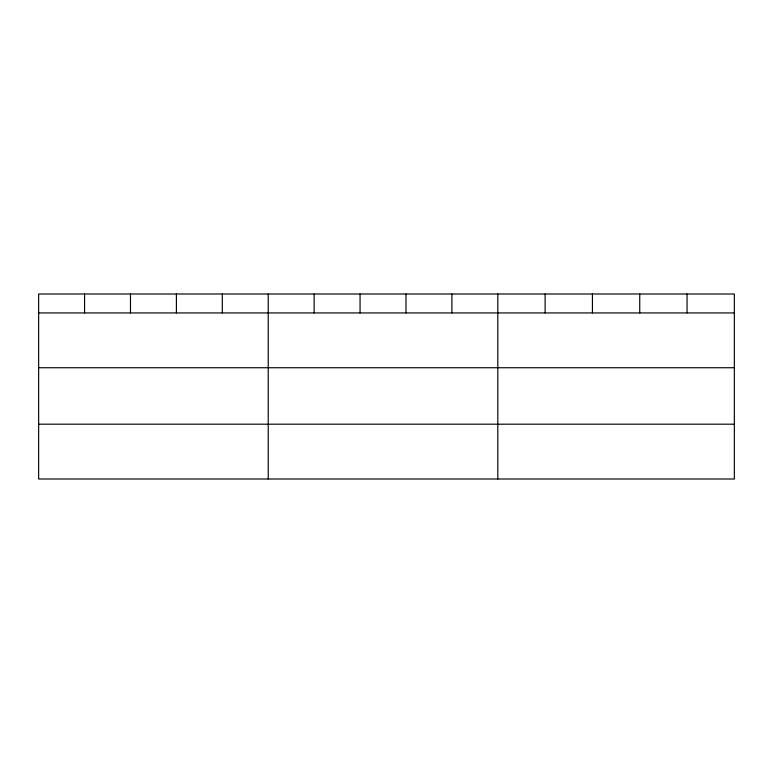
<?xml version="1.0" encoding="UTF-8"?>
<svg xmlns="http://www.w3.org/2000/svg" width="773" height="773" viewBox="0 0 773 773"><rect width="100%" height="100%" fill="white"/><g stroke="black" fill="none" stroke-linecap="round" stroke-linejoin="round"><path stroke-width="1.16" d="M734.35 367.735L734.35 294.001L38.65 294.001L38.65 478.999L734.35 478.999L734.35 367.735L38.65 367.735M38.65 312.939L734.35 312.939M38.65 424.193L734.35 424.193M687.042 294.001L687.042 312.939M639.735 294.001L639.735 312.939M592.427 294.001L592.427 312.939M545.12 294.001L545.12 312.939M497.812 294.001L497.812 478.999M451.896 294.001L451.896 312.939M405.98 294.001L405.98 312.939M360.063 294.001L360.063 312.939M314.147 294.001L314.147 312.939M268.231 294.001L268.231 478.999M222.315 294.001L222.315 312.939M176.399 294.001L176.399 312.939M130.482 294.001L130.482 312.939M84.566 294.001L84.566 312.939"/></g></svg>
